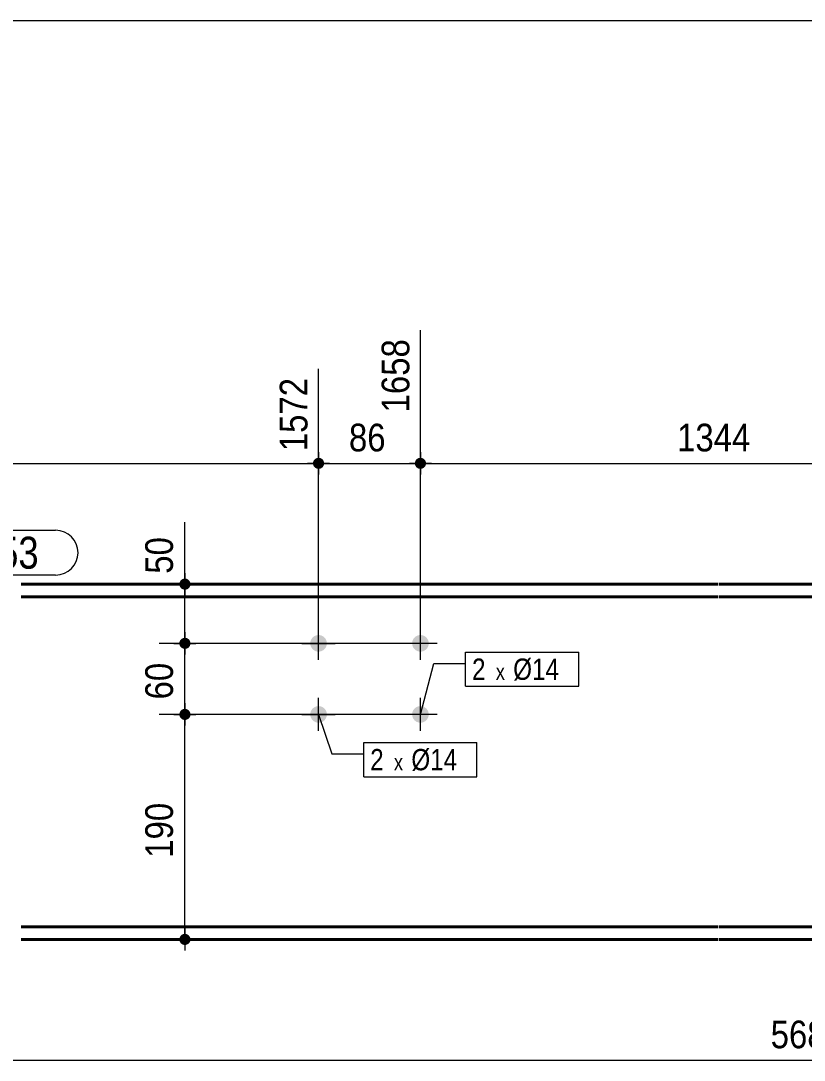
# Model space of a CAD drawing. Header units: millimetres. Extents: x 2 to 287, y 5 to 195.
# Drawn here: x 71.2 to 144.7, y 97.5 to 195 of the extents above; entities that cross this region are included whole.
import ezdxf

# ---------------------------------------------------------------- set-up
doc = ezdxf.new("R2010")
doc.units = ezdxf.units.MM
for name, color, linetype, lineweight in [('Boulon', 7, 'Continuous', 0), ('Cotation', 7, 'Continuous', 0), ('Désignation boulon', 3, 'Continuous', 0), ('Feuille dessin', 5, 'Continuous', 0), ('Piece', 2, 'Continuous', 0), ('Repère pièce', 3, 'Continuous', 0)]:
    doc.layers.add(name, color=color, linetype=linetype, lineweight=lineweight)
doc.styles.add('ARIAL', font='ARIAL.TTF')
doc.styles.add('COMIC_SANS_MS', font='COMIC.TTF')

# ---------------------------------------------------------------- blocks, each defined once
blk = doc.blocks.new('*A4')
at = {"layer": 'Boulon'}
for points in [[(109.471, 136.552), (109.468, 136.514), (109.463, 136.476), (109.457, 136.438), (109.448, 136.401), (109.438, 136.364), (109.426, 136.328), (109.412, 136.292), (109.397, 136.258), (109.38, 136.223), (109.361, 136.19), (109.341, 136.158), (109.319, 136.127), (109.295, 136.097), (109.27, 136.068), (109.244, 136.04), (109.216, 136.014), (109.187, 135.989), (109.157, 135.965), (109.126, 135.943), (109.094, 135.923), (109.061, 135.904), (109.026, 135.887), (108.992, 135.871), (108.956, 135.858), (108.92, 135.846), (108.883, 135.836), (108.846, 135.827), (108.808, 135.821), (108.77, 135.816), (108.732, 135.813), (108.694, 135.812), (108.656, 135.813), (108.618, 135.816), (108.58, 135.821), (108.542, 135.827), (108.505, 135.836), (108.468, 135.846), (108.432, 135.858), (108.396, 135.871), (108.361, 135.887), (108.327, 135.904), (108.294, 135.923), (108.262, 135.943), (108.231, 135.965), (108.201, 135.989), (108.172, 136.014), (108.144, 136.04), (108.118, 136.068), (108.093, 136.097), (108.069, 136.127), (108.047, 136.158), (108.027, 136.19), (108.008, 136.223), (107.991, 136.258), (107.975, 136.292), (107.962, 136.328), (107.95, 136.364), (107.939, 136.401), (107.931, 136.438), (107.925, 136.476), (107.92, 136.514), (107.917, 136.552), (107.916, 136.59), (107.917, 136.628), (107.92, 136.666), (107.925, 136.704), (107.931, 136.742), (107.939, 136.779), (107.95, 136.816), (107.962, 136.852), (107.975, 136.888), (107.991, 136.923), (108.008, 136.957), (108.027, 136.99), (108.047, 137.022), (108.069, 137.053), (108.093, 137.083), (108.118, 137.112), (108.144, 137.14), (108.172, 137.166), (108.201, 137.191), (108.231, 137.215), (108.262, 137.237), (108.294, 137.257), (108.327, 137.276), (108.361, 137.293), (108.396, 137.309), (108.432, 137.322), (108.468, 137.334), (108.505, 137.345), (108.542, 137.353), (108.58, 137.359), (108.618, 137.364), (108.656, 137.367), (108.694, 137.368), (108.732, 137.367), (108.77, 137.364), (108.808, 137.359), (108.846, 137.353), (108.883, 137.345), (108.92, 137.334), (108.956, 137.322), (108.992, 137.309), (109.026, 137.293), (109.061, 137.276), (109.094, 137.257), (109.126, 137.237), (109.157, 137.215), (109.187, 137.191), (109.216, 137.166), (109.244, 137.14), (109.27, 137.112), (109.295, 137.083), (109.319, 137.053), (109.341, 137.022), (109.361, 136.99), (109.38, 136.957), (109.397, 136.923), (109.412, 136.888), (109.426, 136.852), (109.438, 136.816), (109.448, 136.779), (109.457, 136.742), (109.463, 136.704), (109.468, 136.666), (109.471, 136.628), (109.472, 136.59)], [(109.471, 129.885), (109.468, 129.847), (109.463, 129.809), (109.457, 129.772), (109.448, 129.734), (109.438, 129.698), (109.426, 129.661), (109.412, 129.626), (109.397, 129.591), (109.38, 129.557), (109.361, 129.524), (109.341, 129.491), (109.319, 129.46), (109.295, 129.43), (109.27, 129.401), (109.244, 129.373), (109.216, 129.347), (109.187, 129.322), (109.157, 129.299), (109.126, 129.277), (109.094, 129.256), (109.061, 129.237), (109.026, 129.22), (108.992, 129.205), (108.956, 129.191), (108.92, 129.179), (108.883, 129.169), (108.846, 129.161), (108.808, 129.154), (108.77, 129.149), (108.732, 129.147), (108.694, 129.146), (108.656, 129.147), (108.618, 129.149), (108.58, 129.154), (108.542, 129.161), (108.505, 129.169), (108.468, 129.179), (108.432, 129.191), (108.396, 129.205), (108.361, 129.22), (108.327, 129.237), (108.294, 129.256), (108.262, 129.277), (108.231, 129.299), (108.201, 129.322), (108.172, 129.347), (108.144, 129.373), (108.118, 129.401), (108.093, 129.43), (108.069, 129.46), (108.047, 129.491), (108.027, 129.524), (108.008, 129.557), (107.991, 129.591), (107.975, 129.626), (107.962, 129.661), (107.95, 129.698), (107.939, 129.734), (107.931, 129.772), (107.925, 129.809), (107.92, 129.847), (107.917, 129.885), (107.916, 129.923), (107.917, 129.962), (107.92, 130), (107.925, 130.038), (107.931, 130.075), (107.939, 130.112), (107.95, 130.149), (107.962, 130.185), (107.975, 130.221), (107.991, 130.256), (108.008, 130.29), (108.027, 130.323), (108.047, 130.356), (108.069, 130.387), (108.093, 130.417), (108.118, 130.446), (108.144, 130.473), (108.172, 130.5), (108.201, 130.525), (108.231, 130.548), (108.262, 130.57), (108.294, 130.591), (108.327, 130.609), (108.361, 130.626), (108.396, 130.642), (108.432, 130.656), (108.468, 130.668), (108.505, 130.678), (108.542, 130.686), (108.58, 130.693), (108.618, 130.697), (108.656, 130.7), (108.694, 130.701), (108.732, 130.7), (108.77, 130.697), (108.808, 130.693), (108.846, 130.686), (108.883, 130.678), (108.92, 130.668), (108.956, 130.656), (108.992, 130.642), (109.026, 130.626), (109.061, 130.609), (109.094, 130.591), (109.126, 130.57), (109.157, 130.548), (109.187, 130.525), (109.216, 130.5), (109.244, 130.473), (109.27, 130.446), (109.295, 130.417), (109.319, 130.387), (109.341, 130.356), (109.361, 130.323), (109.38, 130.29), (109.397, 130.256), (109.412, 130.221), (109.426, 130.185), (109.438, 130.149), (109.448, 130.112), (109.457, 130.075), (109.463, 130.038), (109.468, 130), (109.471, 129.962), (109.472, 129.923)]]:
    blk.add_hatch(color=256, dxfattribs=at).paths.add_polyline_path(points, flags=17)
at = {"layer": 'Boulon', "linetype": 'Continuous', "lineweight": 0}
for p, q in [((108.694, 135.035), (108.694, 138.146)), ((110.249, 136.59), (107.138, 136.59)), ((108.694, 128.368), (108.694, 131.479)), ((110.249, 129.923), (107.138, 129.923))]:
    blk.add_line(p, q, dxfattribs=at)
blk = doc.blocks.new('*A5')
at = {"layer": 'Boulon'}
for points in [[(99.915, 136.552), (99.912, 136.514), (99.908, 136.476), (99.901, 136.438), (99.893, 136.401), (99.883, 136.364), (99.871, 136.328), (99.857, 136.292), (99.841, 136.258), (99.824, 136.223), (99.805, 136.19), (99.785, 136.158), (99.763, 136.127), (99.74, 136.097), (99.715, 136.068), (99.688, 136.04), (99.661, 136.014), (99.632, 135.989), (99.602, 135.965), (99.57, 135.943), (99.538, 135.923), (99.505, 135.904), (99.471, 135.887), (99.436, 135.871), (99.4, 135.858), (99.364, 135.846), (99.327, 135.836), (99.29, 135.827), (99.252, 135.821), (99.215, 135.816), (99.177, 135.813), (99.138, 135.812), (99.1, 135.813), (99.062, 135.816), (99.024, 135.821), (98.987, 135.827), (98.949, 135.836), (98.913, 135.846), (98.876, 135.858), (98.841, 135.871), (98.806, 135.887), (98.772, 135.904), (98.739, 135.923), (98.706, 135.943), (98.675, 135.965), (98.645, 135.989), (98.616, 136.014), (98.588, 136.04), (98.562, 136.068), (98.537, 136.097), (98.514, 136.127), (98.492, 136.158), (98.471, 136.19), (98.452, 136.223), (98.435, 136.258), (98.42, 136.292), (98.406, 136.328), (98.394, 136.364), (98.384, 136.401), (98.376, 136.438), (98.369, 136.476), (98.364, 136.514), (98.362, 136.552), (98.361, 136.59), (98.362, 136.628), (98.364, 136.666), (98.369, 136.704), (98.376, 136.742), (98.384, 136.779), (98.394, 136.816), (98.406, 136.852), (98.42, 136.888), (98.435, 136.923), (98.452, 136.957), (98.471, 136.99), (98.492, 137.022), (98.514, 137.053), (98.537, 137.083), (98.562, 137.112), (98.588, 137.14), (98.616, 137.166), (98.645, 137.191), (98.675, 137.215), (98.706, 137.237), (98.739, 137.257), (98.772, 137.276), (98.806, 137.293), (98.841, 137.309), (98.876, 137.322), (98.913, 137.334), (98.949, 137.345), (98.987, 137.353), (99.024, 137.359), (99.062, 137.364), (99.1, 137.367), (99.138, 137.368), (99.177, 137.367), (99.215, 137.364), (99.252, 137.359), (99.29, 137.353), (99.327, 137.345), (99.364, 137.334), (99.4, 137.322), (99.436, 137.309), (99.471, 137.293), (99.505, 137.276), (99.538, 137.257), (99.57, 137.237), (99.602, 137.215), (99.632, 137.191), (99.661, 137.166), (99.688, 137.14), (99.715, 137.112), (99.74, 137.083), (99.763, 137.053), (99.785, 137.022), (99.805, 136.99), (99.824, 136.957), (99.841, 136.923), (99.857, 136.888), (99.871, 136.852), (99.883, 136.816), (99.893, 136.779), (99.901, 136.742), (99.908, 136.704), (99.912, 136.666), (99.915, 136.628), (99.916, 136.59)], [(99.915, 129.885), (99.912, 129.847), (99.908, 129.809), (99.901, 129.772), (99.893, 129.734), (99.883, 129.698), (99.871, 129.661), (99.857, 129.626), (99.841, 129.591), (99.824, 129.557), (99.805, 129.524), (99.785, 129.491), (99.763, 129.46), (99.74, 129.43), (99.715, 129.401), (99.688, 129.373), (99.661, 129.347), (99.632, 129.322), (99.602, 129.299), (99.57, 129.277), (99.538, 129.256), (99.505, 129.237), (99.471, 129.22), (99.436, 129.205), (99.4, 129.191), (99.364, 129.179), (99.327, 129.169), (99.29, 129.161), (99.252, 129.154), (99.215, 129.149), (99.177, 129.147), (99.138, 129.146), (99.1, 129.147), (99.062, 129.149), (99.024, 129.154), (98.987, 129.161), (98.949, 129.169), (98.913, 129.179), (98.876, 129.191), (98.841, 129.205), (98.806, 129.22), (98.772, 129.237), (98.739, 129.256), (98.706, 129.277), (98.675, 129.299), (98.645, 129.322), (98.616, 129.347), (98.588, 129.373), (98.562, 129.401), (98.537, 129.43), (98.514, 129.46), (98.492, 129.491), (98.471, 129.524), (98.452, 129.557), (98.435, 129.591), (98.42, 129.626), (98.406, 129.661), (98.394, 129.698), (98.384, 129.734), (98.376, 129.772), (98.369, 129.809), (98.364, 129.847), (98.362, 129.885), (98.361, 129.923), (98.362, 129.962), (98.364, 130), (98.369, 130.038), (98.376, 130.075), (98.384, 130.112), (98.394, 130.149), (98.406, 130.185), (98.42, 130.221), (98.435, 130.256), (98.452, 130.29), (98.471, 130.323), (98.492, 130.356), (98.514, 130.387), (98.537, 130.417), (98.562, 130.446), (98.588, 130.473), (98.616, 130.5), (98.645, 130.525), (98.675, 130.548), (98.706, 130.57), (98.739, 130.591), (98.772, 130.609), (98.806, 130.626), (98.841, 130.642), (98.876, 130.656), (98.913, 130.668), (98.949, 130.678), (98.987, 130.686), (99.024, 130.693), (99.062, 130.697), (99.1, 130.7), (99.138, 130.701), (99.177, 130.7), (99.215, 130.697), (99.252, 130.693), (99.29, 130.686), (99.327, 130.678), (99.364, 130.668), (99.4, 130.656), (99.436, 130.642), (99.471, 130.626), (99.505, 130.609), (99.538, 130.591), (99.57, 130.57), (99.602, 130.548), (99.632, 130.525), (99.661, 130.5), (99.688, 130.473), (99.715, 130.446), (99.74, 130.417), (99.763, 130.387), (99.785, 130.356), (99.805, 130.323), (99.824, 130.29), (99.841, 130.256), (99.857, 130.221), (99.871, 130.185), (99.883, 130.149), (99.893, 130.112), (99.901, 130.075), (99.908, 130.038), (99.912, 130), (99.915, 129.962), (99.916, 129.923)]]:
    blk.add_hatch(color=256, dxfattribs=at).paths.add_polyline_path(points, flags=17)
at = {"layer": 'Boulon', "linetype": 'Continuous', "lineweight": 0}
for p, q in [((99.138, 135.035), (99.138, 138.146)), ((97.583, 136.59), (100.694, 136.59)), ((99.138, 128.368), (99.138, 131.479)), ((97.583, 129.923), (100.694, 129.923))]:
    blk.add_line(p, q, dxfattribs=at)
blk = doc.blocks.new('*A7')
at = {"layer": 'Piece', "color": 2, "linetype": 'Continuous', "lineweight": 40}
for p, q in [((71.252854, 142.145616), (136.579444, 142.145616)), ((136.679444, 142.145616), (202.006034, 142.145616)), ((136.579444, 140.956728), (71.252854, 140.956728)), ((202.006034, 140.956728), (136.679444, 140.956728)), ((136.579444, 110.001172), (71.252854, 110.001172)), ((202.006034, 110.001172), (136.679444, 110.001172)), ((136.579444, 108.812283), (71.252854, 108.812283)), ((202.006034, 108.812283), (136.679444, 108.812283))]:
    blk.add_line(p, q, dxfattribs=at)
blk = doc.blocks.new('*A8')
at = {"layer": 'Feuille dessin', "linetype": 'Continuous', "lineweight": 0}
blk.add_line((282, 195), (5, 195), dxfattribs=at)
blk = doc.blocks.new('*A15')
at = {"layer": 'Cotation', "linetype": 'Continuous', "lineweight": 0}
blk.add_line((39.821, 97.479), (250.995, 97.479), dxfattribs=at)
at = {"layer": 'Cotation', "style": 'ARIAL', "width": 0.85}
blk.add_text('5685', height=2.6, dxfattribs=at).set_placement((141.551, 98.599))
blk = doc.blocks.new('*A17')
at = {"layer": 'Cotation'}
for points in [[(35.574, 152.96), (35.548, 152.961), (35.523, 152.965), (35.498, 152.969), (35.473, 152.975), (35.448, 152.981), (35.424, 152.989), (35.4, 152.999), (35.377, 153.009), (35.354, 153.02), (35.332, 153.033), (35.31, 153.047), (35.289, 153.061), (35.269, 153.077), (35.25, 153.094), (35.231, 153.111), (35.214, 153.13), (35.197, 153.149), (35.181, 153.169), (35.167, 153.19), (35.153, 153.212), (35.141, 153.234), (35.129, 153.257), (35.119, 153.28), (35.11, 153.304), (35.102, 153.328), (35.095, 153.353), (35.089, 153.378), (35.085, 153.403), (35.082, 153.428), (35.08, 153.453), (35.079, 153.479), (35.08, 153.504), (35.082, 153.53), (35.085, 153.555), (35.089, 153.58), (35.095, 153.605), (35.102, 153.63), (35.11, 153.654), (35.119, 153.678), (35.129, 153.701), (35.141, 153.724), (35.153, 153.746), (35.167, 153.768), (35.181, 153.789), (35.197, 153.809), (35.214, 153.828), (35.231, 153.847), (35.25, 153.864), (35.269, 153.881), (35.289, 153.897), (35.31, 153.911), (35.332, 153.925), (35.354, 153.938), (35.377, 153.949), (35.4, 153.959), (35.424, 153.969), (35.448, 153.977), (35.473, 153.983), (35.498, 153.989), (35.523, 153.993), (35.548, 153.996), (35.574, 153.998), (35.599, 153.999), (35.625, 153.998), (35.65, 153.996), (35.675, 153.993), (35.701, 153.989), (35.726, 153.983), (35.75, 153.977), (35.774, 153.969), (35.798, 153.959), (35.821, 153.949), (35.844, 153.938), (35.866, 153.925), (35.888, 153.911), (35.909, 153.897), (35.929, 153.881), (35.948, 153.864), (35.967, 153.847), (35.984, 153.828), (36.001, 153.809), (36.017, 153.789), (36.032, 153.768), (36.045, 153.746), (36.058, 153.724), (36.069, 153.701), (36.08, 153.678), (36.089, 153.654), (36.097, 153.63), (36.104, 153.605), (36.109, 153.58), (36.114, 153.555), (36.117, 153.53), (36.119, 153.504), (36.119, 153.479), (36.119, 153.453), (36.117, 153.428), (36.114, 153.403), (36.109, 153.378), (36.104, 153.353), (36.097, 153.328), (36.089, 153.304), (36.08, 153.28), (36.069, 153.257), (36.058, 153.234), (36.045, 153.212), (36.032, 153.19), (36.017, 153.169), (36.001, 153.149), (35.984, 153.13), (35.967, 153.111), (35.948, 153.094), (35.929, 153.077), (35.909, 153.061), (35.888, 153.047), (35.866, 153.033), (35.844, 153.02), (35.821, 153.009), (35.798, 152.999), (35.774, 152.989), (35.75, 152.981), (35.726, 152.975), (35.701, 152.969), (35.675, 152.965), (35.65, 152.961), (35.625, 152.96), (35.599, 152.959)], [(99.113, 152.96), (99.087, 152.961), (99.062, 152.965), (99.037, 152.969), (99.012, 152.975), (98.987, 152.981), (98.963, 152.989), (98.939, 152.999), (98.916, 153.009), (98.893, 153.02), (98.871, 153.033), (98.849, 153.047), (98.829, 153.061), (98.808, 153.077), (98.789, 153.094), (98.771, 153.111), (98.753, 153.13), (98.736, 153.149), (98.721, 153.169), (98.706, 153.19), (98.692, 153.212), (98.68, 153.234), (98.668, 153.257), (98.658, 153.28), (98.649, 153.304), (98.641, 153.328), (98.634, 153.353), (98.628, 153.378), (98.624, 153.403), (98.621, 153.428), (98.619, 153.453), (98.618, 153.479), (98.619, 153.504), (98.621, 153.53), (98.624, 153.555), (98.628, 153.58), (98.634, 153.605), (98.641, 153.63), (98.649, 153.654), (98.658, 153.678), (98.668, 153.701), (98.68, 153.724), (98.692, 153.746), (98.706, 153.768), (98.721, 153.789), (98.736, 153.809), (98.753, 153.828), (98.771, 153.847), (98.789, 153.864), (98.808, 153.881), (98.829, 153.897), (98.849, 153.911), (98.871, 153.925), (98.893, 153.938), (98.916, 153.949), (98.939, 153.959), (98.963, 153.969), (98.987, 153.977), (99.012, 153.983), (99.037, 153.989), (99.062, 153.993), (99.087, 153.996), (99.113, 153.998), (99.138, 153.999), (99.164, 153.998), (99.189, 153.996), (99.215, 153.993), (99.24, 153.989), (99.265, 153.983), (99.289, 153.977), (99.314, 153.969), (99.337, 153.959), (99.361, 153.949), (99.383, 153.938), (99.406, 153.925), (99.427, 153.911), (99.448, 153.897), (99.468, 153.881), (99.488, 153.864), (99.506, 153.847), (99.524, 153.828), (99.54, 153.809), (99.556, 153.789), (99.571, 153.768), (99.584, 153.746), (99.597, 153.724), (99.608, 153.701), (99.619, 153.678), (99.628, 153.654), (99.636, 153.63), (99.643, 153.605), (99.648, 153.58), (99.653, 153.555), (99.656, 153.53), (99.658, 153.504), (99.658, 153.479), (99.658, 153.453), (99.656, 153.428), (99.653, 153.403), (99.648, 153.378), (99.643, 153.353), (99.636, 153.328), (99.628, 153.304), (99.619, 153.28), (99.608, 153.257), (99.597, 153.234), (99.584, 153.212), (99.571, 153.19), (99.556, 153.169), (99.54, 153.149), (99.524, 153.13), (99.506, 153.111), (99.488, 153.094), (99.468, 153.077), (99.448, 153.061), (99.427, 153.047), (99.406, 153.033), (99.383, 153.02), (99.361, 153.009), (99.337, 152.999), (99.314, 152.989), (99.289, 152.981), (99.265, 152.975), (99.24, 152.969), (99.215, 152.965), (99.189, 152.961), (99.164, 152.96), (99.138, 152.959)]]:
    blk.add_hatch(color=256, dxfattribs=at).paths.add_polyline_path(points, flags=17)
at = {"layer": 'Cotation', "linetype": 'Continuous', "lineweight": 0}
for p, q in [((99.138, 137.59), (99.138, 162.333)), ((35.599, 140.368), (35.599, 156.547)), ((35.599, 154.519), (35.599, 152.439)), ((99.138, 154.519), (99.138, 152.439)), ((36.639, 153.479), (34.559, 153.479)), ((35.599, 153.479), (34.559, 153.479)), ((35.599, 153.479), (99.138, 153.479)), ((100.178, 153.479), (98.098, 153.479)), ((99.138, 153.479), (100.178, 153.479))]:
    blk.add_line(p, q, dxfattribs=at)
at = {"layer": 'Cotation'}
for p in [(35.599, 153.479), (99.138, 153.479)]:
    blk.add_point(p, dxfattribs=at)
at = {"layer": 'Cotation', "style": 'ARIAL', "width": 0.85}
for s, p in [('1572', (98.098, 154.619)), ('0', (34.559, 154.619))]:
    blk.add_text(s, height=2.6, rotation=90.00021, dxfattribs=at).set_placement(p)
blk.add_text('1572', height=2.6, dxfattribs=at).set_placement((63.512, 154.599))
blk = doc.blocks.new('*A18')
at = {"layer": 'Cotation'}
for points in [[(99.113, 152.96), (99.087, 152.961), (99.062, 152.965), (99.037, 152.969), (99.012, 152.975), (98.987, 152.981), (98.963, 152.989), (98.939, 152.999), (98.916, 153.009), (98.893, 153.02), (98.871, 153.033), (98.849, 153.047), (98.829, 153.061), (98.808, 153.077), (98.789, 153.094), (98.771, 153.111), (98.753, 153.13), (98.736, 153.149), (98.721, 153.169), (98.706, 153.19), (98.692, 153.212), (98.68, 153.234), (98.668, 153.257), (98.658, 153.28), (98.649, 153.304), (98.641, 153.328), (98.634, 153.353), (98.628, 153.378), (98.624, 153.403), (98.621, 153.428), (98.619, 153.453), (98.618, 153.479), (98.619, 153.504), (98.621, 153.53), (98.624, 153.555), (98.628, 153.58), (98.634, 153.605), (98.641, 153.63), (98.649, 153.654), (98.658, 153.678), (98.668, 153.701), (98.68, 153.724), (98.692, 153.746), (98.706, 153.768), (98.721, 153.789), (98.736, 153.809), (98.753, 153.828), (98.771, 153.847), (98.789, 153.864), (98.808, 153.881), (98.829, 153.897), (98.849, 153.911), (98.871, 153.925), (98.893, 153.938), (98.916, 153.949), (98.939, 153.959), (98.963, 153.969), (98.987, 153.977), (99.012, 153.983), (99.037, 153.989), (99.062, 153.993), (99.087, 153.996), (99.113, 153.998), (99.138, 153.999), (99.164, 153.998), (99.189, 153.996), (99.215, 153.993), (99.24, 153.989), (99.265, 153.983), (99.289, 153.977), (99.314, 153.969), (99.337, 153.959), (99.361, 153.949), (99.383, 153.938), (99.406, 153.925), (99.427, 153.911), (99.448, 153.897), (99.468, 153.881), (99.488, 153.864), (99.506, 153.847), (99.524, 153.828), (99.54, 153.809), (99.556, 153.789), (99.571, 153.768), (99.584, 153.746), (99.597, 153.724), (99.608, 153.701), (99.619, 153.678), (99.628, 153.654), (99.636, 153.63), (99.643, 153.605), (99.648, 153.58), (99.653, 153.555), (99.656, 153.53), (99.658, 153.504), (99.658, 153.479), (99.658, 153.453), (99.656, 153.428), (99.653, 153.403), (99.648, 153.378), (99.643, 153.353), (99.636, 153.328), (99.628, 153.304), (99.619, 153.28), (99.608, 153.257), (99.597, 153.234), (99.584, 153.212), (99.571, 153.19), (99.556, 153.169), (99.54, 153.149), (99.524, 153.13), (99.506, 153.111), (99.488, 153.094), (99.468, 153.077), (99.448, 153.061), (99.427, 153.047), (99.406, 153.033), (99.383, 153.02), (99.361, 153.009), (99.337, 152.999), (99.314, 152.989), (99.289, 152.981), (99.265, 152.975), (99.24, 152.969), (99.215, 152.965), (99.189, 152.961), (99.164, 152.96), (99.138, 152.959)], [(108.668, 152.96), (108.643, 152.961), (108.618, 152.965), (108.592, 152.969), (108.568, 152.975), (108.543, 152.981), (108.519, 152.989), (108.495, 152.999), (108.472, 153.009), (108.449, 153.02), (108.427, 153.033), (108.405, 153.047), (108.384, 153.061), (108.364, 153.077), (108.345, 153.094), (108.326, 153.111), (108.309, 153.13), (108.292, 153.149), (108.276, 153.169), (108.262, 153.19), (108.248, 153.212), (108.235, 153.234), (108.224, 153.257), (108.214, 153.28), (108.204, 153.304), (108.196, 153.328), (108.19, 153.353), (108.184, 153.378), (108.18, 153.403), (108.176, 153.428), (108.175, 153.453), (108.174, 153.479), (108.175, 153.504), (108.176, 153.53), (108.18, 153.555), (108.184, 153.58), (108.19, 153.605), (108.196, 153.63), (108.204, 153.654), (108.214, 153.678), (108.224, 153.701), (108.235, 153.724), (108.248, 153.746), (108.262, 153.768), (108.276, 153.789), (108.292, 153.809), (108.309, 153.828), (108.326, 153.847), (108.345, 153.864), (108.364, 153.881), (108.384, 153.897), (108.405, 153.911), (108.427, 153.925), (108.449, 153.938), (108.472, 153.949), (108.495, 153.959), (108.519, 153.969), (108.543, 153.977), (108.568, 153.983), (108.592, 153.989), (108.618, 153.993), (108.643, 153.996), (108.668, 153.998), (108.694, 153.999), (108.719, 153.998), (108.745, 153.996), (108.77, 153.993), (108.795, 153.989), (108.82, 153.983), (108.845, 153.977), (108.869, 153.969), (108.893, 153.959), (108.916, 153.949), (108.939, 153.938), (108.961, 153.925), (108.983, 153.911), (109.004, 153.897), (109.024, 153.881), (109.043, 153.864), (109.062, 153.847), (109.079, 153.828), (109.096, 153.809), (109.112, 153.789), (109.126, 153.768), (109.14, 153.746), (109.153, 153.724), (109.164, 153.701), (109.174, 153.678), (109.184, 153.654), (109.192, 153.63), (109.198, 153.605), (109.204, 153.58), (109.208, 153.555), (109.211, 153.53), (109.213, 153.504), (109.214, 153.479), (109.213, 153.453), (109.211, 153.428), (109.208, 153.403), (109.204, 153.378), (109.198, 153.353), (109.192, 153.328), (109.184, 153.304), (109.174, 153.28), (109.164, 153.257), (109.153, 153.234), (109.14, 153.212), (109.126, 153.19), (109.112, 153.169), (109.096, 153.149), (109.079, 153.13), (109.062, 153.111), (109.043, 153.094), (109.024, 153.077), (109.004, 153.061), (108.983, 153.047), (108.961, 153.033), (108.939, 153.02), (108.916, 153.009), (108.893, 152.999), (108.869, 152.989), (108.845, 152.981), (108.82, 152.975), (108.795, 152.969), (108.77, 152.965), (108.745, 152.961), (108.719, 152.96), (108.694, 152.959)]]:
    blk.add_hatch(color=256, dxfattribs=at).paths.add_polyline_path(points, flags=17)
at = {"layer": 'Cotation', "linetype": 'Continuous', "lineweight": 0}
for p, q in [((108.694, 137.59), (108.694, 165.973)), ((99.138, 137.59), (99.138, 162.333)), ((99.138, 154.519), (99.138, 152.439)), ((108.694, 154.519), (108.694, 152.439)), ((100.178, 153.479), (98.098, 153.479)), ((99.138, 153.479), (98.098, 153.479)), ((99.138, 153.479), (108.694, 153.479)), ((109.734, 153.479), (107.654, 153.479)), ((108.694, 153.479), (109.734, 153.479))]:
    blk.add_line(p, q, dxfattribs=at)
at = {"layer": 'Cotation'}
for p in [(99.138, 153.479), (108.694, 153.479)]:
    blk.add_point(p, dxfattribs=at)
at = {"layer": 'Cotation', "style": 'ARIAL', "width": 0.85}
blk.add_text('1658', height=2.6, rotation=90.00021, dxfattribs=at).set_placement((107.654, 158.259))
blk.add_text('86', height=2.6, dxfattribs=at).set_placement((101.988, 154.599))
blk = doc.blocks.new('*A19')
at = {"layer": 'Cotation'}
for points in [[(108.668, 152.96), (108.643, 152.961), (108.618, 152.965), (108.592, 152.969), (108.568, 152.975), (108.543, 152.981), (108.519, 152.989), (108.495, 152.999), (108.472, 153.009), (108.449, 153.02), (108.427, 153.033), (108.405, 153.047), (108.384, 153.061), (108.364, 153.077), (108.345, 153.094), (108.326, 153.111), (108.309, 153.13), (108.292, 153.149), (108.276, 153.169), (108.262, 153.19), (108.248, 153.212), (108.235, 153.234), (108.224, 153.257), (108.214, 153.28), (108.204, 153.304), (108.196, 153.328), (108.19, 153.353), (108.184, 153.378), (108.18, 153.403), (108.176, 153.428), (108.175, 153.453), (108.174, 153.479), (108.175, 153.504), (108.176, 153.53), (108.18, 153.555), (108.184, 153.58), (108.19, 153.605), (108.196, 153.63), (108.204, 153.654), (108.214, 153.678), (108.224, 153.701), (108.235, 153.724), (108.248, 153.746), (108.262, 153.768), (108.276, 153.789), (108.292, 153.809), (108.309, 153.828), (108.326, 153.847), (108.345, 153.864), (108.364, 153.881), (108.384, 153.897), (108.405, 153.911), (108.427, 153.925), (108.449, 153.938), (108.472, 153.949), (108.495, 153.959), (108.519, 153.969), (108.543, 153.977), (108.568, 153.983), (108.592, 153.989), (108.618, 153.993), (108.643, 153.996), (108.668, 153.998), (108.694, 153.999), (108.719, 153.998), (108.745, 153.996), (108.77, 153.993), (108.795, 153.989), (108.82, 153.983), (108.845, 153.977), (108.869, 153.969), (108.893, 153.959), (108.916, 153.949), (108.939, 153.938), (108.961, 153.925), (108.983, 153.911), (109.004, 153.897), (109.024, 153.881), (109.043, 153.864), (109.062, 153.847), (109.079, 153.828), (109.096, 153.809), (109.112, 153.789), (109.126, 153.768), (109.14, 153.746), (109.153, 153.724), (109.164, 153.701), (109.174, 153.678), (109.184, 153.654), (109.192, 153.63), (109.198, 153.605), (109.204, 153.58), (109.208, 153.555), (109.211, 153.53), (109.213, 153.504), (109.214, 153.479), (109.213, 153.453), (109.211, 153.428), (109.208, 153.403), (109.204, 153.378), (109.198, 153.353), (109.192, 153.328), (109.184, 153.304), (109.174, 153.28), (109.164, 153.257), (109.153, 153.234), (109.14, 153.212), (109.126, 153.19), (109.112, 153.169), (109.096, 153.149), (109.079, 153.13), (109.062, 153.111), (109.043, 153.094), (109.024, 153.077), (109.004, 153.061), (108.983, 153.047), (108.961, 153.033), (108.939, 153.02), (108.916, 153.009), (108.893, 152.999), (108.869, 152.989), (108.845, 152.981), (108.82, 152.975), (108.795, 152.969), (108.77, 152.965), (108.745, 152.961), (108.719, 152.96), (108.694, 152.959)], [(164.539, 152.96), (164.514, 152.961), (164.489, 152.965), (164.464, 152.969), (164.439, 152.975), (164.414, 152.981), (164.39, 152.989), (164.366, 152.999), (164.343, 153.009), (164.32, 153.02), (164.298, 153.033), (164.276, 153.047), (164.255, 153.061), (164.235, 153.077), (164.216, 153.094), (164.197, 153.111), (164.18, 153.13), (164.163, 153.149), (164.147, 153.169), (164.133, 153.19), (164.119, 153.212), (164.106, 153.234), (164.095, 153.257), (164.085, 153.28), (164.075, 153.304), (164.067, 153.328), (164.061, 153.353), (164.055, 153.378), (164.051, 153.403), (164.047, 153.428), (164.046, 153.453), (164.045, 153.479), (164.046, 153.504), (164.047, 153.53), (164.051, 153.555), (164.055, 153.58), (164.061, 153.605), (164.067, 153.63), (164.075, 153.654), (164.085, 153.678), (164.095, 153.701), (164.106, 153.724), (164.119, 153.746), (164.133, 153.768), (164.147, 153.789), (164.163, 153.809), (164.18, 153.828), (164.197, 153.847), (164.216, 153.864), (164.235, 153.881), (164.255, 153.897), (164.276, 153.911), (164.298, 153.925), (164.32, 153.938), (164.343, 153.949), (164.366, 153.959), (164.39, 153.969), (164.414, 153.977), (164.439, 153.983), (164.464, 153.989), (164.489, 153.993), (164.514, 153.996), (164.539, 153.998), (164.565, 153.999), (164.59, 153.998), (164.616, 153.996), (164.641, 153.993), (164.666, 153.989), (164.691, 153.983), (164.716, 153.977), (164.74, 153.969), (164.764, 153.959), (164.787, 153.949), (164.81, 153.938), (164.832, 153.925), (164.854, 153.911), (164.875, 153.897), (164.895, 153.881), (164.914, 153.864), (164.933, 153.847), (164.95, 153.828), (164.967, 153.809), (164.983, 153.789), (164.997, 153.768), (165.011, 153.746), (165.024, 153.724), (165.035, 153.701), (165.045, 153.678), (165.055, 153.654), (165.063, 153.63), (165.069, 153.605), (165.075, 153.58), (165.079, 153.555), (165.082, 153.53), (165.084, 153.504), (165.085, 153.479), (165.084, 153.453), (165.082, 153.428), (165.079, 153.403), (165.075, 153.378), (165.069, 153.353), (165.063, 153.328), (165.055, 153.304), (165.045, 153.28), (165.035, 153.257), (165.024, 153.234), (165.011, 153.212), (164.997, 153.19), (164.983, 153.169), (164.967, 153.149), (164.95, 153.13), (164.933, 153.111), (164.914, 153.094), (164.895, 153.077), (164.875, 153.061), (164.854, 153.047), (164.832, 153.033), (164.81, 153.02), (164.787, 153.009), (164.764, 152.999), (164.74, 152.989), (164.716, 152.981), (164.691, 152.975), (164.666, 152.969), (164.641, 152.965), (164.616, 152.961), (164.59, 152.96), (164.565, 152.959)]]:
    blk.add_hatch(color=256, dxfattribs=at).paths.add_polyline_path(points, flags=17)
at = {"layer": 'Cotation', "linetype": 'Continuous', "lineweight": 0}
for p, q in [((108.694, 137.59), (108.694, 165.973)), ((164.565, 137.59), (164.565, 162.333)), ((108.694, 154.519), (108.694, 152.439)), ((164.565, 154.519), (164.565, 152.439)), ((109.734, 153.479), (107.654, 153.479)), ((108.694, 153.479), (107.654, 153.479)), ((108.694, 153.479), (164.565, 153.479)), ((165.605, 153.479), (163.525, 153.479)), ((164.565, 153.479), (165.605, 153.479))]:
    blk.add_line(p, q, dxfattribs=at)
at = {"layer": 'Cotation'}
for p in [(108.694, 153.479), (164.565, 153.479)]:
    blk.add_point(p, dxfattribs=at)
at = {"layer": 'Cotation', "style": 'ARIAL', "width": 0.85}
blk.add_text('3002', height=2.6, rotation=90.00021, dxfattribs=at).set_placement((163.525, 154.619))
blk.add_text('1344', height=2.6, dxfattribs=at).set_placement((132.773, 154.599))
blk = doc.blocks.new('*A35')
at = {"layer": 'Cotation'}
for points in [[(86.574, 129.404), (86.548, 129.406), (86.523, 129.409), (86.498, 129.413), (86.473, 129.419), (86.448, 129.426), (86.424, 129.434), (86.4, 129.443), (86.377, 129.453), (86.354, 129.465), (86.332, 129.477), (86.31, 129.491), (86.289, 129.506), (86.269, 129.521), (86.25, 129.538), (86.231, 129.556), (86.214, 129.574), (86.197, 129.594), (86.181, 129.614), (86.167, 129.634), (86.153, 129.656), (86.141, 129.678), (86.129, 129.701), (86.119, 129.724), (86.11, 129.748), (86.102, 129.772), (86.095, 129.797), (86.089, 129.822), (86.085, 129.847), (86.082, 129.872), (86.08, 129.898), (86.079, 129.923), (86.08, 129.949), (86.082, 129.974), (86.085, 130), (86.089, 130.025), (86.095, 130.05), (86.102, 130.074), (86.11, 130.099), (86.119, 130.122), (86.129, 130.146), (86.141, 130.169), (86.153, 130.191), (86.167, 130.212), (86.181, 130.233), (86.197, 130.253), (86.214, 130.273), (86.231, 130.291), (86.25, 130.309), (86.269, 130.325), (86.289, 130.341), (86.31, 130.356), (86.332, 130.369), (86.354, 130.382), (86.377, 130.393), (86.4, 130.404), (86.424, 130.413), (86.448, 130.421), (86.473, 130.428), (86.498, 130.433), (86.523, 130.438), (86.548, 130.441), (86.574, 130.443), (86.599, 130.443), (86.625, 130.443), (86.65, 130.441), (86.675, 130.438), (86.701, 130.433), (86.726, 130.428), (86.75, 130.421), (86.774, 130.413), (86.798, 130.404), (86.821, 130.393), (86.844, 130.382), (86.866, 130.369), (86.888, 130.356), (86.909, 130.341), (86.929, 130.325), (86.948, 130.309), (86.967, 130.291), (86.984, 130.273), (87.001, 130.253), (87.017, 130.233), (87.032, 130.212), (87.045, 130.191), (87.058, 130.169), (87.069, 130.146), (87.08, 130.122), (87.089, 130.099), (87.097, 130.074), (87.104, 130.05), (87.109, 130.025), (87.114, 130), (87.117, 129.974), (87.119, 129.949), (87.119, 129.923), (87.119, 129.898), (87.117, 129.872), (87.114, 129.847), (87.109, 129.822), (87.104, 129.797), (87.097, 129.772), (87.089, 129.748), (87.08, 129.724), (87.069, 129.701), (87.058, 129.678), (87.045, 129.656), (87.032, 129.634), (87.017, 129.614), (87.001, 129.594), (86.984, 129.574), (86.967, 129.556), (86.948, 129.538), (86.929, 129.521), (86.909, 129.506), (86.888, 129.491), (86.866, 129.477), (86.844, 129.465), (86.821, 129.453), (86.798, 129.443), (86.774, 129.434), (86.75, 129.426), (86.726, 129.419), (86.701, 129.413), (86.675, 129.409), (86.65, 129.406), (86.625, 129.404), (86.599, 129.403)], [(86.574, 108.293), (86.548, 108.295), (86.523, 108.298), (86.498, 108.302), (86.473, 108.308), (86.448, 108.315), (86.424, 108.323), (86.4, 108.332), (86.377, 108.342), (86.354, 108.354), (86.332, 108.366), (86.31, 108.38), (86.289, 108.395), (86.269, 108.41), (86.25, 108.427), (86.231, 108.445), (86.214, 108.463), (86.197, 108.482), (86.181, 108.503), (86.167, 108.523), (86.153, 108.545), (86.141, 108.567), (86.129, 108.59), (86.119, 108.613), (86.11, 108.637), (86.102, 108.661), (86.095, 108.686), (86.089, 108.711), (86.085, 108.736), (86.082, 108.761), (86.08, 108.787), (86.079, 108.812), (86.08, 108.838), (86.082, 108.863), (86.085, 108.889), (86.089, 108.914), (86.095, 108.939), (86.102, 108.963), (86.11, 108.987), (86.119, 109.011), (86.129, 109.035), (86.141, 109.057), (86.153, 109.08), (86.167, 109.101), (86.181, 109.122), (86.197, 109.142), (86.214, 109.161), (86.231, 109.18), (86.25, 109.198), (86.269, 109.214), (86.289, 109.23), (86.31, 109.245), (86.332, 109.258), (86.354, 109.271), (86.377, 109.282), (86.4, 109.293), (86.424, 109.302), (86.448, 109.31), (86.473, 109.317), (86.498, 109.322), (86.523, 109.327), (86.548, 109.33), (86.574, 109.332), (86.599, 109.332), (86.625, 109.332), (86.65, 109.33), (86.675, 109.327), (86.701, 109.322), (86.726, 109.317), (86.75, 109.31), (86.774, 109.302), (86.798, 109.293), (86.821, 109.282), (86.844, 109.271), (86.866, 109.258), (86.888, 109.245), (86.909, 109.23), (86.929, 109.214), (86.948, 109.198), (86.967, 109.18), (86.984, 109.161), (87.001, 109.142), (87.017, 109.122), (87.032, 109.101), (87.045, 109.08), (87.058, 109.057), (87.069, 109.035), (87.08, 109.011), (87.089, 108.987), (87.097, 108.963), (87.104, 108.939), (87.109, 108.914), (87.114, 108.889), (87.117, 108.863), (87.119, 108.838), (87.119, 108.812), (87.119, 108.787), (87.117, 108.761), (87.114, 108.736), (87.109, 108.711), (87.104, 108.686), (87.097, 108.661), (87.089, 108.637), (87.08, 108.613), (87.069, 108.59), (87.058, 108.567), (87.045, 108.545), (87.032, 108.523), (87.017, 108.503), (87.001, 108.482), (86.984, 108.463), (86.967, 108.445), (86.948, 108.427), (86.929, 108.41), (86.909, 108.395), (86.888, 108.38), (86.866, 108.366), (86.844, 108.354), (86.821, 108.342), (86.798, 108.332), (86.774, 108.323), (86.75, 108.315), (86.726, 108.308), (86.701, 108.302), (86.675, 108.298), (86.65, 108.295), (86.625, 108.293), (86.599, 108.292)]]:
    blk.add_hatch(color=256, dxfattribs=at).paths.add_polyline_path(points, flags=17)
at = {"layer": 'Cotation', "linetype": 'Continuous', "lineweight": 0}
for p, q in [((86.599, 130.963), (86.599, 128.883)), ((86.599, 129.923), (86.599, 130.963)), ((107.694, 129.923), (84.179, 129.923)), ((85.559, 129.923), (87.639, 129.923)), ((86.599, 108.812), (86.599, 129.923)), ((86.599, 109.852), (86.599, 107.772)), ((98.138, 108.812), (84.179, 108.812)), ((85.559, 108.812), (87.639, 108.812)), ((86.599, 108.812), (86.599, 107.772))]:
    blk.add_line(p, q, dxfattribs=at)
at = {"layer": 'Cotation'}
for p in [(86.599, 129.923), (86.599, 108.812)]:
    blk.add_point(p, dxfattribs=at)
at = {"layer": 'Cotation', "style": 'ARIAL', "width": 0.85}
blk.add_text('190', height=2.6, rotation=90.00021, dxfattribs=at).set_placement((85.479, 116.475))
blk = doc.blocks.new('*A36')
at = {"layer": 'Cotation'}
for points in [[(86.574, 136.071), (86.548, 136.073), (86.523, 136.076), (86.498, 136.08), (86.473, 136.086), (86.448, 136.092), (86.424, 136.1), (86.4, 136.11), (86.377, 136.12), (86.354, 136.131), (86.332, 136.144), (86.31, 136.158), (86.289, 136.172), (86.269, 136.188), (86.25, 136.205), (86.231, 136.222), (86.214, 136.241), (86.197, 136.26), (86.181, 136.28), (86.167, 136.301), (86.153, 136.323), (86.141, 136.345), (86.129, 136.368), (86.119, 136.391), (86.11, 136.415), (86.102, 136.439), (86.095, 136.464), (86.089, 136.489), (86.085, 136.514), (86.082, 136.539), (86.08, 136.565), (86.079, 136.59), (86.08, 136.616), (86.082, 136.641), (86.085, 136.666), (86.089, 136.692), (86.095, 136.716), (86.102, 136.741), (86.11, 136.765), (86.119, 136.789), (86.129, 136.812), (86.141, 136.835), (86.153, 136.857), (86.167, 136.879), (86.181, 136.9), (86.197, 136.92), (86.214, 136.939), (86.231, 136.958), (86.25, 136.975), (86.269, 136.992), (86.289, 137.008), (86.31, 137.022), (86.332, 137.036), (86.354, 137.049), (86.377, 137.06), (86.4, 137.07), (86.424, 137.08), (86.448, 137.088), (86.473, 137.094), (86.498, 137.1), (86.523, 137.104), (86.548, 137.108), (86.574, 137.109), (86.599, 137.11), (86.625, 137.109), (86.65, 137.108), (86.675, 137.104), (86.701, 137.1), (86.726, 137.094), (86.75, 137.088), (86.774, 137.08), (86.798, 137.07), (86.821, 137.06), (86.844, 137.049), (86.866, 137.036), (86.888, 137.022), (86.909, 137.008), (86.929, 136.992), (86.948, 136.975), (86.967, 136.958), (86.984, 136.939), (87.001, 136.92), (87.017, 136.9), (87.032, 136.879), (87.045, 136.857), (87.058, 136.835), (87.069, 136.812), (87.08, 136.789), (87.089, 136.765), (87.097, 136.741), (87.104, 136.716), (87.109, 136.692), (87.114, 136.666), (87.117, 136.641), (87.119, 136.616), (87.119, 136.59), (87.119, 136.565), (87.117, 136.539), (87.114, 136.514), (87.109, 136.489), (87.104, 136.464), (87.097, 136.439), (87.089, 136.415), (87.08, 136.391), (87.069, 136.368), (87.058, 136.345), (87.045, 136.323), (87.032, 136.301), (87.017, 136.28), (87.001, 136.26), (86.984, 136.241), (86.967, 136.222), (86.948, 136.205), (86.929, 136.188), (86.909, 136.172), (86.888, 136.158), (86.866, 136.144), (86.844, 136.131), (86.821, 136.12), (86.798, 136.11), (86.774, 136.1), (86.75, 136.092), (86.726, 136.086), (86.701, 136.08), (86.675, 136.076), (86.65, 136.073), (86.625, 136.071), (86.599, 136.07)], [(86.574, 129.404), (86.548, 129.406), (86.523, 129.409), (86.498, 129.413), (86.473, 129.419), (86.448, 129.426), (86.424, 129.434), (86.4, 129.443), (86.377, 129.453), (86.354, 129.465), (86.332, 129.477), (86.31, 129.491), (86.289, 129.506), (86.269, 129.521), (86.25, 129.538), (86.231, 129.556), (86.214, 129.574), (86.197, 129.594), (86.181, 129.614), (86.167, 129.634), (86.153, 129.656), (86.141, 129.678), (86.129, 129.701), (86.119, 129.724), (86.11, 129.748), (86.102, 129.772), (86.095, 129.797), (86.089, 129.822), (86.085, 129.847), (86.082, 129.872), (86.08, 129.898), (86.079, 129.923), (86.08, 129.949), (86.082, 129.974), (86.085, 130), (86.089, 130.025), (86.095, 130.05), (86.102, 130.074), (86.11, 130.099), (86.119, 130.122), (86.129, 130.146), (86.141, 130.169), (86.153, 130.191), (86.167, 130.212), (86.181, 130.233), (86.197, 130.253), (86.214, 130.273), (86.231, 130.291), (86.25, 130.309), (86.269, 130.325), (86.289, 130.341), (86.31, 130.356), (86.332, 130.369), (86.354, 130.382), (86.377, 130.393), (86.4, 130.404), (86.424, 130.413), (86.448, 130.421), (86.473, 130.428), (86.498, 130.433), (86.523, 130.438), (86.548, 130.441), (86.574, 130.443), (86.599, 130.443), (86.625, 130.443), (86.65, 130.441), (86.675, 130.438), (86.701, 130.433), (86.726, 130.428), (86.75, 130.421), (86.774, 130.413), (86.798, 130.404), (86.821, 130.393), (86.844, 130.382), (86.866, 130.369), (86.888, 130.356), (86.909, 130.341), (86.929, 130.325), (86.948, 130.309), (86.967, 130.291), (86.984, 130.273), (87.001, 130.253), (87.017, 130.233), (87.032, 130.212), (87.045, 130.191), (87.058, 130.169), (87.069, 130.146), (87.08, 130.122), (87.089, 130.099), (87.097, 130.074), (87.104, 130.05), (87.109, 130.025), (87.114, 130), (87.117, 129.974), (87.119, 129.949), (87.119, 129.923), (87.119, 129.898), (87.117, 129.872), (87.114, 129.847), (87.109, 129.822), (87.104, 129.797), (87.097, 129.772), (87.089, 129.748), (87.08, 129.724), (87.069, 129.701), (87.058, 129.678), (87.045, 129.656), (87.032, 129.634), (87.017, 129.614), (87.001, 129.594), (86.984, 129.574), (86.967, 129.556), (86.948, 129.538), (86.929, 129.521), (86.909, 129.506), (86.888, 129.491), (86.866, 129.477), (86.844, 129.465), (86.821, 129.453), (86.798, 129.443), (86.774, 129.434), (86.75, 129.426), (86.726, 129.419), (86.701, 129.413), (86.675, 129.409), (86.65, 129.406), (86.625, 129.404), (86.599, 129.403)]]:
    blk.add_hatch(color=256, dxfattribs=at).paths.add_polyline_path(points, flags=17)
at = {"layer": 'Cotation', "linetype": 'Continuous', "lineweight": 0}
for p, q in [((86.599, 137.63), (86.599, 135.55)), ((86.599, 136.59), (86.599, 137.63)), ((107.694, 136.59), (84.179, 136.59)), ((85.559, 136.59), (87.639, 136.59)), ((86.599, 129.923), (86.599, 136.59)), ((86.599, 130.963), (86.599, 128.883)), ((107.694, 129.923), (84.179, 129.923)), ((85.559, 129.923), (87.639, 129.923)), ((86.599, 129.923), (86.599, 128.883))]:
    blk.add_line(p, q, dxfattribs=at)
at = {"layer": 'Cotation'}
for p in [(86.599, 136.59), (86.599, 129.923)]:
    blk.add_point(p, dxfattribs=at)
at = {"layer": 'Cotation', "style": 'ARIAL', "width": 0.85}
blk.add_text('60', height=2.6, rotation=90.00021, dxfattribs=at).set_placement((85.479, 131.328))
blk = doc.blocks.new('*A37')
at = {"layer": 'Cotation'}
for points in [[(86.574, 141.626), (86.548, 141.628), (86.523, 141.631), (86.498, 141.636), (86.473, 141.641), (86.448, 141.648), (86.424, 141.656), (86.4, 141.665), (86.377, 141.676), (86.354, 141.687), (86.332, 141.7), (86.31, 141.713), (86.289, 141.728), (86.269, 141.744), (86.25, 141.76), (86.231, 141.778), (86.214, 141.796), (86.197, 141.816), (86.181, 141.836), (86.167, 141.857), (86.153, 141.878), (86.141, 141.9), (86.129, 141.923), (86.119, 141.947), (86.11, 141.97), (86.102, 141.995), (86.095, 142.019), (86.089, 142.044), (86.085, 142.069), (86.082, 142.095), (86.08, 142.12), (86.079, 142.146), (86.08, 142.171), (86.082, 142.197), (86.085, 142.222), (86.089, 142.247), (86.095, 142.272), (86.102, 142.297), (86.11, 142.321), (86.119, 142.345), (86.129, 142.368), (86.141, 142.391), (86.153, 142.413), (86.167, 142.435), (86.181, 142.455), (86.197, 142.476), (86.214, 142.495), (86.231, 142.513), (86.25, 142.531), (86.269, 142.548), (86.289, 142.563), (86.31, 142.578), (86.332, 142.592), (86.354, 142.604), (86.377, 142.616), (86.4, 142.626), (86.424, 142.635), (86.448, 142.643), (86.473, 142.65), (86.498, 142.656), (86.523, 142.66), (86.548, 142.663), (86.574, 142.665), (86.599, 142.666), (86.625, 142.665), (86.65, 142.663), (86.675, 142.66), (86.701, 142.656), (86.726, 142.65), (86.75, 142.643), (86.774, 142.635), (86.798, 142.626), (86.821, 142.616), (86.844, 142.604), (86.866, 142.592), (86.888, 142.578), (86.909, 142.563), (86.929, 142.548), (86.948, 142.531), (86.967, 142.513), (86.984, 142.495), (87.001, 142.476), (87.017, 142.455), (87.032, 142.435), (87.045, 142.413), (87.058, 142.391), (87.069, 142.368), (87.08, 142.345), (87.089, 142.321), (87.097, 142.297), (87.104, 142.272), (87.109, 142.247), (87.114, 142.222), (87.117, 142.197), (87.119, 142.171), (87.119, 142.146), (87.119, 142.12), (87.117, 142.095), (87.114, 142.069), (87.109, 142.044), (87.104, 142.019), (87.097, 141.995), (87.089, 141.97), (87.08, 141.947), (87.069, 141.923), (87.058, 141.9), (87.045, 141.878), (87.032, 141.857), (87.017, 141.836), (87.001, 141.816), (86.984, 141.796), (86.967, 141.778), (86.948, 141.76), (86.929, 141.744), (86.909, 141.728), (86.888, 141.713), (86.866, 141.7), (86.844, 141.687), (86.821, 141.676), (86.798, 141.665), (86.774, 141.656), (86.75, 141.648), (86.726, 141.641), (86.701, 141.636), (86.675, 141.631), (86.65, 141.628), (86.625, 141.626), (86.599, 141.626)], [(86.574, 136.071), (86.548, 136.073), (86.523, 136.076), (86.498, 136.08), (86.473, 136.086), (86.448, 136.092), (86.424, 136.1), (86.4, 136.11), (86.377, 136.12), (86.354, 136.131), (86.332, 136.144), (86.31, 136.158), (86.289, 136.172), (86.269, 136.188), (86.25, 136.205), (86.231, 136.222), (86.214, 136.241), (86.197, 136.26), (86.181, 136.28), (86.167, 136.301), (86.153, 136.323), (86.141, 136.345), (86.129, 136.368), (86.119, 136.391), (86.11, 136.415), (86.102, 136.439), (86.095, 136.464), (86.089, 136.489), (86.085, 136.514), (86.082, 136.539), (86.08, 136.565), (86.079, 136.59), (86.08, 136.616), (86.082, 136.641), (86.085, 136.666), (86.089, 136.692), (86.095, 136.716), (86.102, 136.741), (86.11, 136.765), (86.119, 136.789), (86.129, 136.812), (86.141, 136.835), (86.153, 136.857), (86.167, 136.879), (86.181, 136.9), (86.197, 136.92), (86.214, 136.939), (86.231, 136.958), (86.25, 136.975), (86.269, 136.992), (86.289, 137.008), (86.31, 137.022), (86.332, 137.036), (86.354, 137.049), (86.377, 137.06), (86.4, 137.07), (86.424, 137.08), (86.448, 137.088), (86.473, 137.094), (86.498, 137.1), (86.523, 137.104), (86.548, 137.108), (86.574, 137.109), (86.599, 137.11), (86.625, 137.109), (86.65, 137.108), (86.675, 137.104), (86.701, 137.1), (86.726, 137.094), (86.75, 137.088), (86.774, 137.08), (86.798, 137.07), (86.821, 137.06), (86.844, 137.049), (86.866, 137.036), (86.888, 137.022), (86.909, 137.008), (86.929, 136.992), (86.948, 136.975), (86.967, 136.958), (86.984, 136.939), (87.001, 136.92), (87.017, 136.9), (87.032, 136.879), (87.045, 136.857), (87.058, 136.835), (87.069, 136.812), (87.08, 136.789), (87.089, 136.765), (87.097, 136.741), (87.104, 136.716), (87.109, 136.692), (87.114, 136.666), (87.117, 136.641), (87.119, 136.616), (87.119, 136.59), (87.119, 136.565), (87.117, 136.539), (87.114, 136.514), (87.109, 136.489), (87.104, 136.464), (87.097, 136.439), (87.089, 136.415), (87.08, 136.391), (87.069, 136.368), (87.058, 136.345), (87.045, 136.323), (87.032, 136.301), (87.017, 136.28), (87.001, 136.26), (86.984, 136.241), (86.967, 136.222), (86.948, 136.205), (86.929, 136.188), (86.909, 136.172), (86.888, 136.158), (86.866, 136.144), (86.844, 136.131), (86.821, 136.12), (86.798, 136.11), (86.774, 136.1), (86.75, 136.092), (86.726, 136.086), (86.701, 136.08), (86.675, 136.076), (86.65, 136.073), (86.625, 136.071), (86.599, 136.07)]]:
    blk.add_hatch(color=256, dxfattribs=at).paths.add_polyline_path(points, flags=17)
at = {"layer": 'Cotation', "linetype": 'Continuous', "lineweight": 0}
for p, q in [((86.599, 142.146), (86.599, 147.952)), ((86.599, 142.146), (86.599, 147.952)), ((86.599, 143.186), (86.599, 141.106)), ((98.138, 142.146), (84.179, 142.146)), ((85.559, 142.146), (87.639, 142.146)), ((86.599, 136.59), (86.599, 142.146)), ((86.599, 137.63), (86.599, 135.55)), ((107.694, 136.59), (84.179, 136.59)), ((85.559, 136.59), (87.639, 136.59)), ((86.599, 136.59), (86.599, 135.55))]:
    blk.add_line(p, q, dxfattribs=at)
at = {"layer": 'Cotation'}
for p in [(86.599, 142.146), (86.599, 136.59)]:
    blk.add_point(p, dxfattribs=at)
at = {"layer": 'Cotation', "style": 'ARIAL', "width": 0.85}
blk.add_text('50', height=2.6, rotation=90.00021, dxfattribs=at).set_placement((85.479, 143.121))
blk = doc.blocks.new('*A39')
at = {"layer": 'Désignation boulon', "linetype": 'Continuous', "lineweight": 0}
for p, q in [((112.936527, 135.765994), (123.552152, 135.765994)), ((112.936527, 132.565994), (112.936527, 135.765994)), ((123.552152, 132.565994), (123.552152, 135.765994)), ((108.693927, 129.923394), (109.936527, 134.699328)), ((109.936527, 134.699328), (112.936527, 134.699328)), ((112.936527, 132.565994), (123.552152, 132.565994))]:
    blk.add_line(p, q, dxfattribs=at)
at = {"layer": 'Désignation boulon', "style": 'COMIC_SANS_MS', "width": 0.85}
for s, height, p in [('2', 2, (113.536527, 133.165994)), ('Ø14', 2, (117.39512, 133.165994)), ('x', 1.5, (115.764456, 133.165994))]:
    blk.add_text(s, height=height, dxfattribs=at).set_placement(p)
blk = doc.blocks.new('*A40')
at = {"layer": 'Désignation boulon', "linetype": 'Continuous', "lineweight": 0}
for p, q in [((99.138371, 129.923394), (100.380971, 126.214128)), ((103.380971, 127.280794), (113.996596, 127.280794)), ((103.380971, 124.080794), (103.380971, 127.280794)), ((113.996596, 124.080794), (113.996596, 127.280794)), ((100.380971, 126.214128), (103.380971, 126.214128)), ((103.380971, 124.080794), (113.996596, 124.080794))]:
    blk.add_line(p, q, dxfattribs=at)
at = {"layer": 'Désignation boulon', "style": 'COMIC_SANS_MS', "width": 0.85}
for s, height, p in [('2', 2, (103.980971, 124.680794)), ('x', 1.5, (106.208901, 124.680794)), ('Ø14', 2, (107.839565, 124.680794))]:
    blk.add_text(s, height=height, dxfattribs=at).set_placement(p)
blk = doc.blocks.new('*A44')
at = {"layer": 'Repère pièce', "linetype": 'Continuous', "lineweight": 0}
for p, q in [((66.586187, 147.195616), (74.470269, 147.195616)), ((74.470269, 142.995616), (66.586187, 142.995616))]:
    blk.add_line(p, q, dxfattribs=at)
for centre, start, end in [((66.586187, 145.095616), 90, 270), ((74.470269, 145.095616), 270, 90)]:
    blk.add_arc(centre, 2.1, start, end, dxfattribs=at)
at = {"layer": 'Repère pièce', "style": 'COMIC_SANS_MS', "width": 0.85}
blk.add_text('153', height=3, dxfattribs=at).set_placement((67.186187, 143.595616))

msp = doc.modelspace()

# ---------------------------------------------------------------- block references
at = {"lineweight": 0}
for name in ['*A8', '*A18', '*A19', '*A17', '*A37', '*A44', '*A7', '*A36', '*A5', '*A4', '*A39', '*A35', '*A40', '*A15']:
    msp.add_blockref(name, (0, 0), dxfattribs=at)

doc.saveas('drawing.dxf')
